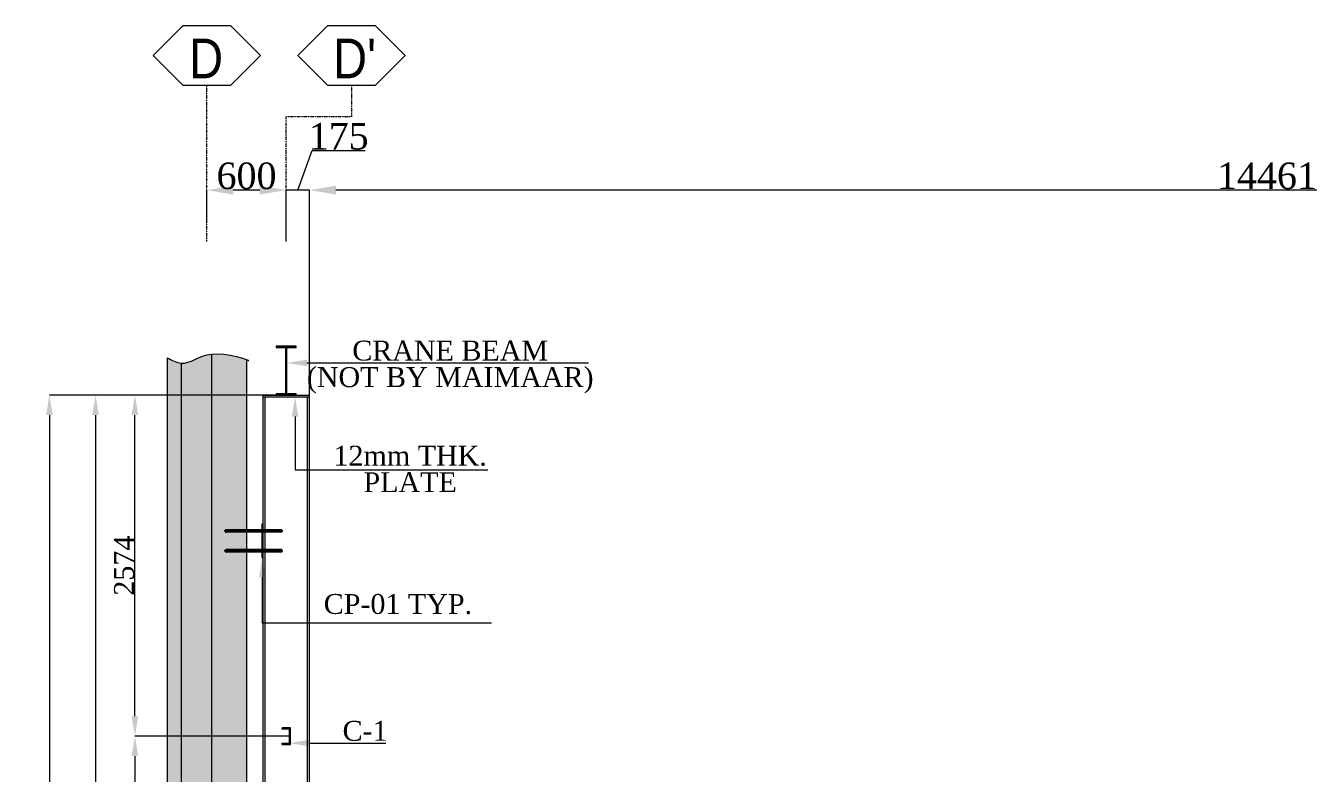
# Model space of a CAD drawing. Header units: millimetres. Extents: x 0 to 13151789, y -1482478 to 0.
# Drawn here: x 12772472 to 12782151, y -1420942 to -1415291 of the extents above; entities that cross this region are included whole.
import ezdxf
from ezdxf.entities.mleader import LeaderData, LeaderLine
from ezdxf.math import Vec2, Vec3

# ---------------------------------------------------------------- set-up
doc = ezdxf.new("R2010")
doc.units = ezdxf.units.MM
doc.header["$LTSCALE"] = 0.4
doc.header["$MEASUREMENT"] = 0
doc.header["$PDMODE"] = 66
doc.linetypes.add('CENTER', pattern=[2, 1.25, -0.25, 0.25, -0.25])
doc.linetypes.add('XKITLINE03', pattern=[6, 3, -1, 1, -1])
doc.layers.get('0').update_dxf_attribs({"lineweight": 0})
doc.layers.get('Defpoints').update_dxf_attribs({"lineweight": 0})
for name, color, linetype, lineweight in [('2', 3, 'Continuous', 0), ('COLUM HATCH', 7, 'Continuous', 0), ('Grid', 202, 'CENTER', 0), ('HATCH', 8, 'Continuous', 0), ('Layer 1', 7, 'Continuous', 0), ('MISCEL', 7, 'Continuous', 0), ('Other object type', 1, 'Continuous', 0), ('Outer Line', 1, 'Continuous', 0)]:
    doc.layers.add(name, color=color, linetype=linetype, lineweight=lineweight)
doc.styles.add('ARIAL_', font='arial.ttf')
doc.styles.add('style2', font='ARIALN.TTF')
doc.styles.add('TNROMAN', font='times.ttf')
doc.dimstyles.new('shahid', dxfattribs={"dimtxt": 37.0005, "dimasz": 20, "dimexe": 8, "dimexo": 10, "dimgap": 5, "dimtad": 3, "dimdec": 0, "dimrnd": 1, "dimzin": 0, "dimdsep": 46, "dimtxsty": 'style2', "dimcen": 0.09, "dimclrt": 1, "dimadec": 0, "dimazin": 0, "dimtfac": 1, "dimtdec": 0, "dimtix": 1, "dimtmove": 1, "dimatfit": 3, "dimfxl": 1, "dimtolj": 1, "dimtzin": 0, "dimlwd": 5, "dimlwe": 5, "dimarcsym": 0})

# ---------------------------------------------------------------- blocks, each defined once
blk = doc.blocks.new('*D290')
at = {"layer": 'Defpoints', "color": 0, "lineweight": 0, "transparency": 16777216}
for p in [(12774340.2, -1418079.8), (12772652.2, -1426079.8), (12774340.2, -1426079.8)]:
    blk.add_point(p, dxfattribs=at)
at = {"layer": 'Layer 1', "color": 8, "lineweight": 5, "transparency": 16777216}
for p, q in [((12774340.2, -1418079.8), (12772652.2, -1418079.8)), ((12772652.2, -1418229.8), (12772652.2, -1425929.8)), ((12774340.2, -1426079.8), (12772652.2, -1426079.8))]:
    blk.add_line(p, q, dxfattribs=at)
at = {"layer": 'Layer 1', "color": 8, "lineweight": 0, "transparency": 16777216}
for points in [[(12772627.2, -1418229.8), (12772677.2, -1418229.8), (12772652.2, -1418079.8)], [(12772627.2, -1425929.8), (12772677.2, -1425929.8), (12772652.2, -1426079.8)]]:
    blk.add_solid(points, dxfattribs=at)
at = {"layer": 'Layer 1', "color": 2, "lineweight": 0, "transparency": 16777216, "insert": (12772570.9, -1422079.8), "char_height": 150, "attachment_point": 5, "rotation": 90, "style": 'TNROMAN'}
blk.add_mtext('\\A1;8000', dxfattribs=at)
blk = doc.blocks.new('*D295')
at = {"layer": 'Defpoints', "color": 0, "lineweight": 0, "transparency": 16777216}
for p in [(12774265.2, -1418079.8), (12773000.7, -1425909.8), (12774265.2, -1425909.8)]:
    blk.add_point(p, dxfattribs=at)
at = {"layer": 'Layer 1', "color": 8, "lineweight": 5, "transparency": 16777216}
for p, q in [((12774265.2, -1418079.8), (12773000.7, -1418079.8)), ((12773000.7, -1418229.8), (12773000.7, -1425759.8)), ((12774265.2, -1425909.8), (12773000.7, -1425909.8))]:
    blk.add_line(p, q, dxfattribs=at)
at = {"layer": 'Layer 1', "color": 8, "lineweight": 0, "transparency": 16777216}
for points in [[(12772975.7, -1418229.8), (12773025.7, -1418229.8), (12773000.7, -1418079.8)], [(12772975.7, -1425759.8), (12773025.7, -1425759.8), (12773000.7, -1425909.8)]]:
    blk.add_solid(points, dxfattribs=at)
at = {"layer": 'Layer 1', "color": 2, "lineweight": 0, "transparency": 16777216, "insert": (12772919.2, -1421994.8), "char_height": 150, "attachment_point": 5, "rotation": 90, "style": 'TNROMAN'}
blk.add_mtext('\\A1;7830', dxfattribs=at)
blk = doc.blocks.new('*D291')
at = {"layer": 'Defpoints', "color": 0, "lineweight": 0, "transparency": 16777216}
for p in [(12774615.2, -1416532.2), (12774615.2, -1416585.5), (12789076.3, -1416919.4)]:
    blk.add_point(p, dxfattribs=at)
at = {"layer": 'Layer 1', "color": 8, "lineweight": 5, "transparency": 16777216}
for p, q in [((12774615.2, -1416585.5), (12774615.2, -1416532.2)), ((12788876.3, -1416532.2), (12774815.2, -1416532.2)), ((12789076.3, -1416919.4), (12789076.3, -1416532.2))]:
    blk.add_line(p, q, dxfattribs=at)
at = {"layer": 'Layer 1', "color": 8, "lineweight": 0, "transparency": 16777216}
for points in [[(12774815.2, -1416498.9), (12774815.2, -1416565.5), (12774615.2, -1416532.2)], [(12788876.3, -1416498.9), (12788876.3, -1416565.5), (12789076.3, -1416532.2)]]:
    blk.add_solid(points, dxfattribs=at)
at = {"layer": 'Layer 1', "color": 2, "lineweight": 0, "transparency": 16777216, "insert": (12781845.8, -1416425.5), "char_height": 200, "attachment_point": 5, "style": 'TNROMAN'}
blk.add_mtext('\\A1;14461', dxfattribs=at)
blk = doc.blocks.new('*D297')
at = {"layer": 'Defpoints', "color": 0, "lineweight": 0, "transparency": 16777216}
for p in [(12773840.2, -1416532.2), (12774440.7, -1416585.5), (12773840.2, -1416757.3)]:
    blk.add_point(p, dxfattribs=at)
at = {"layer": 'Layer 1', "color": 8, "lineweight": 5, "transparency": 16777216}
for p, q in [((12773840.2, -1416757.3), (12773840.2, -1416532.2)), ((12774240.7, -1416532.2), (12774040.2, -1416532.2)), ((12774440.7, -1416585.5), (12774440.7, -1416532.2))]:
    blk.add_line(p, q, dxfattribs=at)
at = {"layer": 'Layer 1', "color": 8, "lineweight": 0, "transparency": 16777216}
for points in [[(12774040.2, -1416498.9), (12774040.2, -1416565.5), (12773840.2, -1416532.2)], [(12774240.7, -1416498.9), (12774240.7, -1416565.5), (12774440.7, -1416532.2)]]:
    blk.add_solid(points, dxfattribs=at)
at = {"layer": 'Layer 1', "color": 2, "lineweight": 0, "transparency": 16777216, "insert": (12774140.5, -1416425.5), "char_height": 200, "attachment_point": 5, "style": 'TNROMAN'}
blk.add_mtext('\\A1;600', dxfattribs=at)
blk = doc.blocks.new('*D298')
at = {"layer": 'Defpoints', "color": 0, "lineweight": 0, "transparency": 16777216}
for p in [(12774440.2, -1416532.2), (12774440.2, -1416919.4), (12774615.2, -1418091.8)]:
    blk.add_point(p, dxfattribs=at)
at = {"layer": 'Layer 1', "color": 8, "lineweight": 5, "transparency": 16777216}
for p, q in [((12774527.7, -1416532.2), (12774636.6, -1416234.3)), ((12774636.6, -1416234.3), (12775035.5, -1416234.3)), ((12774440.2, -1416919.4), (12774440.2, -1416532.2)), ((12774615.2, -1416532.2), (12774440.2, -1416532.2)), ((12774615.2, -1416532.2), (12774440.2, -1416532.2)), ((12774615.2, -1418091.8), (12774615.2, -1416532.2))]:
    blk.add_line(p, q, dxfattribs=at)
at = {"layer": 'Layer 1', "color": 2, "lineweight": 0, "transparency": 16777216, "insert": (12774836.1, -1416127.2), "char_height": 200, "attachment_point": 5, "style": 'TNROMAN'}
blk.add_mtext('\\A1;175', dxfattribs=at)
blk = doc.blocks.new('*D299')
at = {"layer": 'Defpoints', "color": 0, "lineweight": 0, "transparency": 16777216}
for p in [(12773297.6, -1418079.8), (12774464.7, -1418079.8), (12774464.7, -1420653.8)]:
    blk.add_point(p, dxfattribs=at)
at = {"layer": 'Layer 1', "color": 8, "lineweight": 5, "transparency": 16777216}
for p, q in [((12774464.7, -1418079.8), (12773297.6, -1418079.8)), ((12773297.6, -1420503.8), (12773297.6, -1418229.8)), ((12774464.7, -1420653.8), (12773297.6, -1420653.8))]:
    blk.add_line(p, q, dxfattribs=at)
at = {"layer": 'Layer 1', "color": 8, "lineweight": 0, "transparency": 16777216}
for points in [[(12773272.6, -1418229.8), (12773322.6, -1418229.8), (12773297.6, -1418079.8)], [(12773272.6, -1420503.8), (12773322.6, -1420503.8), (12773297.6, -1420653.8)]]:
    blk.add_solid(points, dxfattribs=at)
at = {"layer": 'Layer 1', "color": 2, "lineweight": 0, "transparency": 16777216, "insert": (12773216.1, -1419366.8), "char_height": 150, "attachment_point": 5, "rotation": 90, "style": 'TNROMAN'}
blk.add_mtext('\\A1;2574', dxfattribs=at)
blk = doc.blocks.new('*D300')
at = {"layer": 'Defpoints', "color": 0, "lineweight": 0, "transparency": 16777216}
for p in [(12774464.7, -1420653.8), (12773297.6, -1426079.8), (12773496.2, -1426079.8)]:
    blk.add_point(p, dxfattribs=at)
at = {"layer": 'Layer 1', "color": 8, "lineweight": 5, "transparency": 16777216}
for p, q in [((12774464.7, -1420653.8), (12773297.6, -1420653.8)), ((12773297.6, -1420803.8), (12773297.6, -1425929.8)), ((12773496.2, -1426079.8), (12773297.6, -1426079.8))]:
    blk.add_line(p, q, dxfattribs=at)
at = {"layer": 'Layer 1', "color": 8, "lineweight": 0, "transparency": 16777216}
for points in [[(12773272.6, -1420803.8), (12773322.6, -1420803.8), (12773297.6, -1420653.8)], [(12773272.6, -1425929.8), (12773322.6, -1425929.8), (12773297.6, -1426079.8)]]:
    blk.add_solid(points, dxfattribs=at)
at = {"layer": 'Layer 1', "color": 2, "lineweight": 0, "transparency": 16777216, "insert": (12773216.3, -1423366.8), "char_height": 150, "attachment_point": 5, "rotation": 90, "style": 'TNROMAN'}
blk.add_mtext('\\A1;5426', dxfattribs=at)

msp = doc.modelspace()

# ---------------------------------------------------------------- hatches: boundary and pattern name
at = {"layer": 'COLUM HATCH', "lineweight": 0}
h = msp.add_hatch(dxfattribs=at)
h.set_pattern_fill('AR-B816C', color=251, scale=12.5)
h.set_pattern_definition([(0, (5158747.62, -1995925.84), (100, 100), [195.3125, -4.6875]), (0, (5158647.62, -1995921.15), (100, 100), [195.3125, -4.6875]), (90, (5158747.62, -1995925.84), (-100, 100), [-104.6875, 95.3125]), (90, (5158742.93, -1995925.84), (-100, 100), [-104.6875, 95.3125])])
edge = h.paths.add_edge_path()
edge.add_line((12773646.2, -1426079.8), (12773875.2, -1426079.8))
edge.add_line((12773875.2, -1426079.8), (12773875.2, -1417769.8))
edge.add_spline(control_points=[(12773875.2, -1417769.8), (12773777.5, -1417781.7), (12773717.1, -1417844.9), (12773646.2, -1417838.2)], knot_values=[113.753398, 113.753398, 113.753398, 113.753398, 352.738976, 352.738976, 352.738976, 352.738976], degree=3, periodic=0)
edge.add_line((12773646.2, -1417838.2), (12773646.2, -1426079.8))
at = {"layer": 'HATCH', "lineweight": 0}
h = msp.add_hatch(dxfattribs=at)
h.set_pattern_fill('AR-CONC', color=251, scale=22)
h.set_pattern_definition([(50, (5158747.62, -1995925.84), (157.7972402, -13.8054697), [16.5, -181.5]), (355, (5158747.62, -1995925.84), (-30.5252934, 165.4822694), [13.2, -145.2]), (100.4514445, (5158760.77, -1995926.99), (127.2719463, 151.676798), [14.0228422, -154.2512646]), (46.1842, (5158747.62, -1995881.84), (234.7930927, -36.414242), [24.75, -272.25]), (96.6356355, (5158767.19, -1995884.88), (205.625628, 214.306092), [21.034275, -231.377027]), (351.184164, (5158747.62, -1995881.84), (205.625628, 214.306092), [19.8, -217.8]), (21, (5158769.62, -1995892.84), (131.3195515, -88.576156), [16.5, -181.5]), (326, (5158769.62, -1995892.84), (53.529373, 159.53301), [13.2, -145.2]), (71.4514447, (5158780.56, -1995900.22), (184.848923, 70.9568536), [14.0228418, -154.2512646]), (37.5, (5158747.62, -1995925.84), (2.67516817, 73.23664784), [0, -143.44, 0, -147.4, 0, -145.75]), (7.5, (5158747.62, -1995925.84), (57.8752982, 86.7705766), [0, -84.04, 0, -140.14, 0, -55.55]), (327.5, (5158698.56, -1995925.84), (117.44093596, -4.9620718), [0, -55, 0, -171.6, 0, -227.7]), (317.5, (5158676.56, -1995925.84), (128.3009573, 22.0230961), [0, -71.5, 0, -113.96, 0, -161.7])])
edge = h.paths.add_edge_path()
edge.add_spline(control_points=[(12774158.3, -1417818.7), (12774148.8, -1417811.4), (12774050.4, -1417777.8), (12773954.8, -1417769.5)], knot_values=[413.486277, 413.486277, 413.486277, 413.486277, 624.848187, 624.848187, 624.848187, 624.848187], degree=3, periodic=0)
edge.add_spline(control_points=[(12773954.8, -1417769.5), (12773945.4, -1417768.7), (12773936, -1417768.1), (12773926.7, -1417767.8)], knot_values=[392.638294, 392.638294, 392.638294, 392.638294, 413.486277, 413.486277, 413.486277, 413.486277], degree=3, periodic=0)
edge.add_spline(control_points=[(12773926.7, -1417767.8), (12773925.1, -1417767.8), (12773923.5, -1417767.7), (12773922, -1417767.7)], knot_values=[389.096866, 389.096866, 389.096866, 389.096866, 392.638294, 392.638294, 392.638294, 392.638294], degree=3, periodic=0)
edge.add_spline(control_points=[(12773922, -1417767.7), (12773905.8, -1417767.4), (12773890.1, -1417768), (12773875.2, -1417769.8), (12773875.2, -1417769.8)], knot_values=[352.738976, 352.738976, 352.738976, 352.738976, 389.096866, 389.096866, 389.096866, 389.096866, 389.096866], degree=3, periodic=0)
edge.add_line((12773875.2, -1417769.8), (12773875.2, -1426079.8))
edge.add_line((12773875.2, -1426079.8), (12774140.2, -1426079.8))
edge.add_line((12774140.2, -1426079.8), (12774140.2, -1417810.7))
edge = h.paths.add_edge_path()
edge.add_spline(control_points=[(12773875.2, -1417769.8), (12773875.2, -1417769.8), (12773875.2, -1417769.8), (12773875.2, -1417769.8)], knot_values=[352.737657, 352.737657, 352.737657, 352.737657, 352.738976, 352.738976, 352.738976, 352.738976], degree=3, periodic=0)
edge.add_spline(control_points=[(12773875.2, -1417769.8), (12773875.2, -1417769.8), (12773875.2, -1417769.8), (12773875.2, -1417769.8)], knot_values=[352.735807, 352.735807, 352.735807, 352.735807, 352.737657, 352.737657, 352.737657, 352.737657], degree=3, periodic=0)
edge.add_spline(control_points=[(12773875.2, -1417769.8), (12773870.4, -1417770.4), (12773865.6, -1417771.1), (12773860.9, -1417771.9)], knot_values=[340.792994, 340.792994, 340.792994, 340.792994, 352.735807, 352.735807, 352.735807, 352.735807], degree=3, periodic=0)
edge.add_spline(control_points=[(12773860.9, -1417771.9), (12773857.1, -1417772.6), (12773853.4, -1417773.4), (12773849.7, -1417774.2)], knot_values=[331.202365, 331.202365, 331.202365, 331.202365, 340.792994, 340.792994, 340.792994, 340.792994], degree=3, periodic=0)
edge.add_spline(control_points=[(12773849.7, -1417774.2), (12773847, -1417774.8), (12773844.3, -1417775.4), (12773841.7, -1417776.1)], knot_values=[324.14125, 324.14125, 324.14125, 324.14125, 331.202365, 331.202365, 331.202365, 331.202365], degree=3, periodic=0)
edge.add_spline(control_points=[(12773841.7, -1417776.1), (12773838.8, -1417776.8), (12773835.9, -1417777.5), (12773833.1, -1417778.3)], knot_values=[316.392028, 316.392028, 316.392028, 316.392028, 324.14125, 324.14125, 324.14125, 324.14125], degree=3, periodic=0)
edge.add_spline(control_points=[(12773833.1, -1417778.3), (12773817.2, -1417782.8), (12773802.2, -1417788.4), (12773788, -1417794.4)], knot_values=[272.886474, 272.886474, 272.886474, 272.886474, 316.392028, 316.392028, 316.392028, 316.392028], degree=3, periodic=0)
edge.add_spline(control_points=[(12773788, -1417794.4), (12773755.5, -1417807.9), (12773726.7, -1417823.4), (12773698.2, -1417832)], knot_values=[173.500168, 173.500168, 173.500168, 173.500168, 272.886474, 272.886474, 272.886474, 272.886474], degree=3, periodic=0)
edge.add_spline(control_points=[(12773698.2, -1417832), (12773695.6, -1417832.8), (12773693, -1417833.5), (12773690.4, -1417834.1)], knot_values=[164.495256, 164.495256, 164.495256, 164.495256, 173.49922, 173.49922, 173.49922, 173.49922], degree=3, periodic=0)
edge.add_spline(control_points=[(12773686.9, -1417835), (12773683.7, -1417835.8), (12773680.5, -1417836.4), (12773677.3, -1417836.9)], knot_values=[149.254601, 149.254601, 149.254601, 149.254601, 160.330745, 160.330745, 160.330745, 160.330745], degree=3, periodic=0)
edge.add_spline(control_points=[(12773667.8, -1417838.1), (12773665, -1417838.4), (12773662.2, -1417838.6), (12773659.4, -1417838.6)], knot_values=[128.690006, 128.690006, 128.690006, 128.690006, 138.318419, 138.318419, 138.318419, 138.318419], degree=3, periodic=0)
edge.add_spline(control_points=[(12773659.4, -1417838.6), (12773657.4, -1417838.7), (12773655.3, -1417838.7), (12773653.2, -1417838.6)], knot_values=[121.612033, 121.612033, 121.612033, 121.612033, 128.690006, 128.690006, 128.690006, 128.690006], degree=3, periodic=0)
edge.add_line((12773646.2, -1417838.5), (12773646.2, -1426079.8))
edge.add_line((12773646.2, -1426079.8), (12773875.2, -1426079.8))
edge.add_line((12773875.2, -1426079.8), (12773875.2, -1417769.8))
edge = h.paths.add_edge_path()
edge.add_spline(control_points=[(12773641.2, -1417837.6), (12773638.3, -1417837.2), (12773635.4, -1417836.6), (12773632.5, -1417836)], knot_values=[98.408551, 98.408551, 98.408551, 98.408551, 108.082426, 108.082426, 108.082426, 108.082426], degree=3, periodic=0)
edge.add_spline(control_points=[(12773632.5, -1417836), (12773626.8, -1417834.9), (12773621.1, -1417833.3), (12773615.3, -1417831.4)], knot_values=[79.644726, 79.644726, 79.644726, 79.644726, 98.408551, 98.408551, 98.408551, 98.408551], degree=3, periodic=0)
edge.add_spline(control_points=[(12773615.3, -1417831.4), (12773611.7, -1417830.3), (12773608.2, -1417829), (12773604.5, -1417827.6)], knot_values=[68.020514, 68.020514, 68.020514, 68.020514, 79.644726, 79.644726, 79.644726, 79.644726], degree=3, periodic=0)
edge.add_spline(control_points=[(12773604.5, -1417827.6), (12773598.7, -1417825.4), (12773592.7, -1417822.9), (12773586.8, -1417820.2)], knot_values=[49.01252, 49.01252, 49.01252, 49.01252, 68.020514, 68.020514, 68.020514, 68.020514], degree=3, periodic=0)
edge.add_spline(control_points=[(12773586.8, -1417820.2), (12773579.3, -1417816.8), (12773571.8, -1417813.2), (12773564.2, -1417809.4)], knot_values=[25.182378, 25.182378, 25.182378, 25.182378, 49.01252, 49.01252, 49.01252, 49.01252], degree=3, periodic=0)
edge.add_spline(control_points=[(12773564.2, -1417809.4), (12773556.5, -1417805.4), (12773548.7, -1417801.4), (12773541, -1417797.3)], knot_values=[0.776139, 0.776139, 0.776139, 0.776139, 25.182378, 25.182378, 25.182378, 25.182378], degree=3, periodic=0)
edge.add_line((12773540.2, -1417796.9), (12773540.2, -1426079.8))
edge.add_line((12773540.2, -1426079.8), (12773646.2, -1426079.8))
edge.add_line((12773646.2, -1426079.8), (12773646.2, -1417838.4))
at = {"layer": 'Other object type', "lineweight": 0}
h = msp.add_hatch(dxfattribs=at)
h.set_pattern_fill('ANSI31', color=4)
h.set_pattern_definition([(45, (5159831.27947, -1991878.99141), (-0.0883883476483, 0.0883883476483), [])])
h.paths.add_polyline_path([(12774365.2, -1418079.8), (12774365.2, -1418069.8), (12774436.2, -1418069.8), (12774436.2, -1417719.8), (12774365.2, -1417719.8), (12774365.2, -1417709.8), (12774515.2, -1417709.8), (12774515.2, -1417719.8), (12774444.2, -1417719.8), (12774444.2, -1418069.8), (12774515.2, -1418069.8), (12774515.2, -1418079.8)])
h = msp.add_hatch(dxfattribs=at)
h.set_pattern_fill('ANSI31', color=241, angle=180)
h.set_pattern_definition([(225, (20390570.46214, -863729.31732), (0.0883883476483, -0.0883883476483), [])])
h.paths.add_polyline_path([(12774471.7, -1420591.3), (12774408.7, -1420591.3), (12774408.7, -1420600.3), (12774464.7, -1420600.3), (12774464.7, -1420707.3), (12774408.7, -1420707.3), (12774408.7, -1420716.3), (12774471.7, -1420716.3)])

# ---------------------------------------------------------------- linework, layer by layer
at = {"lineweight": 0, "ltscale": 0.0025}
for points in [[(12774596.2, -1417811.7), (12774446.2, -1417836.7), (12774596.2, -1417861.7)], [(12774532.1, -1418241.8), (12774507.1, -1418091.8), (12774482.1, -1418241.8)], [(12774284.6, -1419454.8), (12774259.6, -1419304.8), (12774234.6, -1419454.8)], [(12774614.7, -1420681.2), (12774464.7, -1420706.2), (12774614.7, -1420731.2)]]:
    msp.add_solid(points, dxfattribs=at)
at = {"layer": '2', "lineweight": 0}
for p, q in [((12774265.2, -1423269), (12774265.2, -1418079.8)), ((12774615.2, -1423909.8), (12774615.2, -1418079.8)), ((12774280.2, -1423269), (12774280.2, -1418091.8)), ((12774600.2, -1423909.8), (12774600.2, -1418091.8))]:
    msp.add_line(p, q, dxfattribs=at)
at = {"layer": 'Grid', "linetype": 'XKITLINE03', "lineweight": 0}
for p, q in [((12773840.2, -1416919.4), (12773840.2, -1415741.9)), ((12774933.1, -1415741.9), (12774933.1, -1415980.2)), ((12774440.2, -1416919.4), (12774440.2, -1415980.2)), ((12774933.1, -1415980.2), (12774440.2, -1415980.2))]:
    msp.add_line(p, q, dxfattribs=at)
at = {"layer": 'Grid', "linetype": 'XKITLINE03', "lineweight": 0, "ltscale": 350}
for points in [[(12774019.3, -1415741.9), (12773661.2, -1415741.9), (12773435.6, -1415516.3), (12773661.2, -1415290.6), (12774019.3, -1415290.6), (12774244.9, -1415516.3)], [(12775112.1, -1415741.9), (12774754.1, -1415741.9), (12774528.5, -1415516.3), (12774754.1, -1415290.6), (12775112.1, -1415290.6), (12775337.8, -1415516.3)]]:
    msp.add_lwpolyline(points, close=True, dxfattribs=at)
at = {"layer": 'MISCEL', "color": 1, "lineweight": 0}
for p, q in [((12774415.7, -1419104.8), (12773970.4, -1419104.8)), ((12774406.2, -1419095.7), (12773985.5, -1419095.7)), ((12773986, -1419114), (12773985.6, -1419114)), ((12774037.9, -1419095.7), (12773986, -1419095.7)), ((12774037.9, -1419114), (12773986.1, -1419114)), ((12774405.9, -1419114), (12773990.5, -1419114)), ((12774019.3, -1419114), (12774019.3, -1419095.7)), ((12774280.1, -1419096.2), (12774280.4, -1419114)), ((12774282.1, -1419100.3), (12774282.3, -1419111)), ((12774284.1, -1419096.2), (12774284.2, -1419104.8)), ((12774285.8, -1419100.3), (12774286, -1419111)), ((12774287.5, -1419096.2), (12774287.8, -1419114)), ((12774289.2, -1419100.3), (12774289.4, -1419111)), ((12774292.6, -1419100.3), (12774292.8, -1419111)), ((12774294.3, -1419095.7), (12774294.6, -1419114)), ((12774296.3, -1419099.8), (12774296.5, -1419110.5)), ((12774298.2, -1419095.7), (12774298.6, -1419114)), ((12774299.6, -1419104.8), (12774407.6, -1419104.8)), ((12774300, -1419099.8), (12774300.2, -1419110.5)), ((12774301.6, -1419095.7), (12774302, -1419114)), ((12774303.4, -1419099.8), (12774303.6, -1419110.5)), ((12774305, -1419095.7), (12774305.4, -1419114)), ((12774306.8, -1419099.8), (12774307, -1419110.5)), ((12774308.4, -1419095.7), (12774308.8, -1419114)), ((12774308.4, -1419095.7), (12774308.8, -1419114)), ((12774310.5, -1419099.8), (12774310.7, -1419110.5)), ((12774312.4, -1419095.7), (12774312.7, -1419114)), ((12774314.2, -1419099.8), (12774314.4, -1419110.5)), ((12774315.8, -1419095.7), (12774316.2, -1419114)), ((12774317.6, -1419099.8), (12774317.8, -1419110.5)), ((12774319.2, -1419095.7), (12774319.6, -1419114)), ((12774321, -1419099.8), (12774321.2, -1419110.5)), ((12774322.6, -1419095.7), (12774323, -1419114)), ((12774324.4, -1419099.8), (12774324.6, -1419110.5)), ((12774326, -1419095.7), (12774326.4, -1419114)), ((12774327.8, -1419099.8), (12774328, -1419110.5)), ((12774329.4, -1419095.7), (12774329.8, -1419114)), ((12774330.4, -1419099.8), (12774330.6, -1419110.5)), ((12774332, -1419095.7), (12774332.3, -1419114)), ((12774334.1, -1419099.8), (12774334.2, -1419110.5)), ((12774336, -1419095.7), (12774336.3, -1419114)), ((12774337.8, -1419099.8), (12774338, -1419110.5)), ((12774339.4, -1419095.7), (12774339.7, -1419114)), ((12774341.2, -1419099.8), (12774341.4, -1419110.5)), ((12774342.8, -1419095.7), (12774343.1, -1419114)), ((12774344.6, -1419099.8), (12774344.8, -1419110.5)), ((12774346.2, -1419095.7), (12774346.5, -1419114)), ((12774348, -1419099.8), (12774348.2, -1419110.5)), ((12774349.6, -1419095.7), (12774349.9, -1419114)), ((12774351.4, -1419099.8), (12774351.6, -1419110.5)), ((12774353, -1419095.7), (12774353.3, -1419114)), ((12774353.9, -1419099.8), (12774354.1, -1419110.5)), ((12774355.6, -1419095.7), (12774355.9, -1419114)), ((12774357.6, -1419099.8), (12774357.8, -1419110.5)), ((12774359.6, -1419095.7), (12774359.9, -1419114)), ((12774361.3, -1419099.8), (12774361.5, -1419110.5)), ((12774363, -1419095.7), (12774363.3, -1419114)), ((12774364.7, -1419099.8), (12774364.9, -1419110.5)), ((12774366.4, -1419095.7), (12774366.7, -1419114)), ((12774368.1, -1419099.8), (12774368.3, -1419110.5)), ((12774369.8, -1419095.7), (12774370.1, -1419114)), ((12774371.5, -1419099.8), (12774371.7, -1419110.5)), ((12774373.2, -1419095.3), (12774373.5, -1419113.7)), ((12774373.2, -1419095.7), (12774373.5, -1419114)), ((12774374.1, -1419099.8), (12774374.3, -1419110.5)), ((12774375.7, -1419095.7), (12774376, -1419114)), ((12774377.8, -1419099.8), (12774378, -1419110.5)), ((12774379.7, -1419095.7), (12774380, -1419114)), ((12774381.5, -1419099.8), (12774381.7, -1419110.5)), ((12774383.1, -1419095.7), (12774383.4, -1419114)), ((12774384.9, -1419099.8), (12774385.1, -1419110.5)), ((12774386.5, -1419095.7), (12774386.8, -1419114)), ((12774388.3, -1419099.8), (12774388.5, -1419110.5)), ((12774389.9, -1419095.7), (12774390.2, -1419114)), ((12774390, -1419095.7), (12774390.3, -1419114)), ((12774391.7, -1419099.8), (12774391.9, -1419110.5)), ((12774391.8, -1419099.8), (12774392, -1419110.5)), ((12774393.3, -1419095.7), (12774393.6, -1419114)), ((12774393.4, -1419095.7), (12774393.7, -1419114)), ((12774395.2, -1419099.8), (12774395.4, -1419110.5)), ((12774396.8, -1419095.7), (12774397.1, -1419114)), ((12774398.6, -1419099.8), (12774398.8, -1419110.5)), ((12774400.2, -1419095.7), (12774400.5, -1419114)), ((12774402, -1419099.8), (12774402.2, -1419110.5)), ((12774403.6, -1419095.7), (12774403.9, -1419114)), ((12774404.9, -1419099.8), (12774405.1, -1419110.5)), ((12774406.6, -1419112.9), (12774405.9, -1419114)), ((12774406.6, -1419096.7), (12774406.2, -1419095.7)), ((12774406.6, -1419104.8), (12774406.6, -1419096.7)), ((12774406.6, -1419104.8), (12774406.6, -1419112.9)), ((12774406.2, -1419245.7), (12773985.5, -1419245.7)), ((12774037.9, -1419245.7), (12773986, -1419245.7)), ((12774019.3, -1419264), (12774019.3, -1419245.7)), ((12774280.1, -1419246.2), (12774280.4, -1419264)), ((12774284.1, -1419246.2), (12774284.2, -1419254.8)), ((12774287.5, -1419246.2), (12774287.8, -1419264)), ((12774294.3, -1419245.7), (12774294.6, -1419264)), ((12774298.2, -1419245.7), (12774298.6, -1419264)), ((12774301.6, -1419245.7), (12774302, -1419264)), ((12774305, -1419245.7), (12774305.4, -1419264)), ((12774308.4, -1419245.7), (12774308.8, -1419264)), ((12774308.4, -1419245.7), (12774308.8, -1419264)), ((12774312.4, -1419245.7), (12774312.7, -1419264)), ((12774315.8, -1419245.7), (12774316.2, -1419264)), ((12774319.2, -1419245.7), (12774319.6, -1419264)), ((12774322.6, -1419245.7), (12774323, -1419264)), ((12774326, -1419245.7), (12774326.4, -1419264)), ((12774329.4, -1419245.7), (12774329.8, -1419264)), ((12774332, -1419245.7), (12774332.3, -1419264)), ((12774336, -1419245.7), (12774336.3, -1419264)), ((12774339.4, -1419245.7), (12774339.7, -1419264)), ((12774342.8, -1419245.7), (12774343.1, -1419264)), ((12774346.2, -1419245.7), (12774346.5, -1419264)), ((12774349.6, -1419245.7), (12774349.9, -1419264)), ((12774353, -1419245.7), (12774353.3, -1419264)), ((12774355.6, -1419245.7), (12774355.9, -1419264)), ((12774359.6, -1419245.7), (12774359.9, -1419264)), ((12774363, -1419245.7), (12774363.3, -1419264)), ((12774366.4, -1419245.7), (12774366.7, -1419264)), ((12774369.8, -1419245.7), (12774370.1, -1419264)), ((12774373.2, -1419245.3), (12774373.5, -1419263.7)), ((12774373.2, -1419245.7), (12774373.5, -1419264)), ((12774375.7, -1419245.7), (12774376, -1419264)), ((12774379.7, -1419245.7), (12774380, -1419264)), ((12774383.1, -1419245.7), (12774383.4, -1419264)), ((12774386.5, -1419245.7), (12774386.8, -1419264)), ((12774389.9, -1419245.7), (12774390.2, -1419264)), ((12774390, -1419245.7), (12774390.3, -1419264)), ((12774393.3, -1419245.7), (12774393.6, -1419264)), ((12774393.4, -1419245.7), (12774393.7, -1419264)), ((12774396.8, -1419245.7), (12774397.1, -1419264)), ((12774400.2, -1419245.7), (12774400.5, -1419264)), ((12774403.6, -1419245.7), (12774403.9, -1419264)), ((12774406.6, -1419246.7), (12774406.2, -1419245.7)), ((12774406.6, -1419254.8), (12774406.6, -1419246.7)), ((12774415.7, -1419254.8), (12773970.4, -1419254.8)), ((12773986, -1419264), (12773985.6, -1419264)), ((12774037.9, -1419264), (12773986.1, -1419264)), ((12774405.9, -1419264), (12773990.5, -1419264)), ((12774282.1, -1419250.3), (12774282.3, -1419261)), ((12774285.8, -1419250.3), (12774286, -1419261)), ((12774289.2, -1419250.3), (12774289.4, -1419261)), ((12774292.6, -1419250.3), (12774292.8, -1419261)), ((12774296.3, -1419249.8), (12774296.5, -1419260.5)), ((12774299.6, -1419254.8), (12774407.6, -1419254.8)), ((12774300, -1419249.8), (12774300.2, -1419260.5)), ((12774303.4, -1419249.8), (12774303.6, -1419260.5)), ((12774306.8, -1419249.8), (12774307, -1419260.5)), ((12774310.5, -1419249.8), (12774310.7, -1419260.5)), ((12774314.2, -1419249.8), (12774314.4, -1419260.5)), ((12774317.6, -1419249.8), (12774317.8, -1419260.5)), ((12774321, -1419249.8), (12774321.2, -1419260.5)), ((12774324.4, -1419249.8), (12774324.6, -1419260.5)), ((12774327.8, -1419249.8), (12774328, -1419260.5)), ((12774330.4, -1419249.8), (12774330.6, -1419260.5)), ((12774334.1, -1419249.8), (12774334.2, -1419260.5)), ((12774337.8, -1419249.8), (12774338, -1419260.5)), ((12774341.2, -1419249.8), (12774341.4, -1419260.5)), ((12774344.6, -1419249.8), (12774344.8, -1419260.5)), ((12774348, -1419249.8), (12774348.2, -1419260.5)), ((12774351.4, -1419249.8), (12774351.6, -1419260.5)), ((12774353.9, -1419249.8), (12774354.1, -1419260.5)), ((12774357.6, -1419249.8), (12774357.8, -1419260.5)), ((12774361.3, -1419249.8), (12774361.5, -1419260.5)), ((12774364.7, -1419249.8), (12774364.9, -1419260.5)), ((12774368.1, -1419249.8), (12774368.3, -1419260.5)), ((12774371.5, -1419249.8), (12774371.7, -1419260.5)), ((12774374.1, -1419249.8), (12774374.3, -1419260.5)), ((12774377.8, -1419249.8), (12774378, -1419260.5)), ((12774381.5, -1419249.8), (12774381.7, -1419260.5)), ((12774384.9, -1419249.8), (12774385.1, -1419260.5)), ((12774388.3, -1419249.8), (12774388.5, -1419260.5)), ((12774391.7, -1419249.8), (12774391.9, -1419260.5)), ((12774391.8, -1419249.8), (12774392, -1419260.5)), ((12774395.2, -1419249.8), (12774395.4, -1419260.5)), ((12774398.6, -1419249.8), (12774398.8, -1419260.5)), ((12774402, -1419249.8), (12774402.2, -1419260.5)), ((12774404.9, -1419249.8), (12774405.1, -1419260.5)), ((12774406.6, -1419262.9), (12774405.9, -1419264)), ((12774406.6, -1419254.8), (12774406.6, -1419262.9))]:
    msp.add_line(p, q, dxfattribs=at)
for centre in [(12773986, -1419104.8), (12773986, -1419254.8)]:
    msp.add_arc(centre, 9.17, 90, 270.03373, dxfattribs=at)
at = {"layer": 'Other object type', "color": 241, "lineweight": 0}
for p, q in [((12773540.2, -1417796.9), (12773540.2, -1426079.8)), ((12773875.2, -1417769.8), (12773875.2, -1426079.8)), ((12773646.2, -1417838.2), (12773646.2, -1426079.8)), ((12774140.2, -1417810.7), (12774140.2, -1426079.8)), ((12774265.2, -1418079.8), (12774615.2, -1418079.8)), ((12774265.2, -1418091.8), (12774615.2, -1418091.8)), ((12774471.7, -1420591.3), (12774408.7, -1420591.3)), ((12774408.7, -1420600.3), (12774408.7, -1420591.3)), ((12774464.7, -1420600.3), (12774408.7, -1420600.3)), ((12774464.7, -1420707.3), (12774464.7, -1420600.3)), ((12774471.7, -1420716.3), (12774471.7, -1420591.3)), ((12774408.7, -1420707.3), (12774464.7, -1420707.3)), ((12774408.7, -1420716.3), (12774408.7, -1420707.3)), ((12774408.7, -1420716.3), (12774471.7, -1420716.3))]:
    msp.add_line(p, q, dxfattribs=at)
at = {"layer": 'Other object type', "color": 0, "lineweight": 0}
for p, q in [((12774596.2, -1417836.7), (12776721.5, -1417836.7)), ((12774507.1, -1418241.8), (12774507.1, -1418643.7)), ((12774507.1, -1418643.7), (12775962.2, -1418643.7)), ((12774259.6, -1419454.8), (12774259.6, -1419799.3)), ((12774259.6, -1419799.3), (12775989.8, -1419799.3)), ((12774614.7, -1420706.2), (12775191.4, -1420706.2))]:
    msp.add_line(p, q, dxfattribs=at)
at = {"layer": 'Other object type', "color": 4, "lineweight": 0}
msp.add_lwpolyline([(12774444.2, -1417719.8), (12774515.2, -1417719.8), (12774515.2, -1417709.8), (12774365.2, -1417709.8), (12774365.2, -1417719.8), (12774436.2, -1417719.8), (12774436.2, -1418069.8), (12774365.2, -1418069.8), (12774365.2, -1418079.8), (12774515.2, -1418079.8), (12774515.2, -1418069.8), (12774444.2, -1418069.8)], close=True, dxfattribs=at)
at = {"layer": 'Other object type', "color": 241, "lineweight": 0}
msp.add_lwpolyline([(12774265.2, -1419054.8), (12774255.2, -1419054.8), (12774255.2, -1419304.8), (12774265.2, -1419304.8)], close=True, dxfattribs=at)
msp.add_open_spline([(12773540.2, -1417796.9), (12773576.4, -1417815.9), (12773688.4, -1417875), (12773850.3, -1417705.5), (12774195.4, -1417826.5), (12774151.1, -1417819.5), (12774140.2, -1417817.2)], degree=3, knots=[0, 0, 0, 0, 113.753398, 352.738976, 640.740206, 691.727845, 691.727845, 691.727845, 691.727845], dxfattribs=at)

# ---------------------------------------------------------------- texts
at = {"layer": 'Grid', "color": 2, "lineweight": 0, "style": 'ARIAL_', "width": 0.85}
for s, p in [('D', (12773706.5, -1415687.9)), ("D'", (12774793.4, -1415687.9))]:
    msp.add_text(s, height=300, dxfattribs=at).set_placement(p)

# ---------------------------------------------------------------- dimensions: what is measured, and where the dimension line sits
at = {"layer": 'Layer 1', "color": 241, "lineweight": 0}
dim = msp.add_linear_dim(base=(12774440.2, -1416532.2), p1=(12774615.2, -1418091.8), p2=(12774440.2, -1416919.4), dimstyle='shahid', override={"dimtxt": 200, "dimasz": 200, "dimexe": 0, "dimexo": 0, "dimtxsty": 'TNROMAN', "dimclrd": 8, "dimclre": 8, "dimclrt": 2}, dxfattribs=at)
dim.commit()
dim.dimension.update_dxf_attribs({"geometry": '*D298', "text_midpoint": (12774641.6, -1416234.3), "dimtype": 160})
dim = msp.add_linear_dim(base=(12773840.2484, -1416532.205), p1=(12774440.6861, -1416585.4623), p2=(12773840.2484, -1416757.3112), dimstyle='shahid', override={"dimtxt": 200, "dimasz": 200, "dimexe": 0, "dimexo": 0, "dimtxsty": 'TNROMAN', "dimclrd": 8, "dimclre": 8, "dimclrt": 2}, dxfattribs=at)
dim.commit()
dim.dimension.update_dxf_attribs({"geometry": '*D297', "text_midpoint": (12774140.4673, -1416425.4747)})
at = {"layer": 'Layer 1', "color": 0, "lineweight": 0}
dim = msp.add_linear_dim(base=(12774615.2, -1416532.2), p1=(12789076.3, -1416919.4), p2=(12774615.2, -1416585.5), dimstyle='shahid', override={"dimtxt": 200, "dimasz": 200, "dimexe": 0, "dimexo": 0, "dimtxsty": 'TNROMAN', "dimclrd": 8, "dimclre": 8, "dimclrt": 2}, dxfattribs=at)
dim.commit()
dim.dimension.update_dxf_attribs({"geometry": '*D291', "text_midpoint": (12781845.8, -1416425.5)})
for p1, p2, distance, picture, middle in [((12774340.2, -1418079.8), (12774340.2, -1426079.8), -1688.1, '*D290', (12772570.9, -1422079.8)), ((12774265.2, -1418079.8), (12774265.2, -1425909.8), -1264.5, '*D295', (12772919.2, -1421994.8))]:
    dim = msp.add_aligned_dim(p1=p1, p2=p2, distance=distance, dimstyle='shahid', override={"dimtxt": 150, "dimasz": 150, "dimexe": 0, "dimexo": 0, "dimtxsty": 'TNROMAN', "dimclrd": 8, "dimclre": 8, "dimclrt": 2}, dxfattribs=at)
    dim.commit()
    dim.dimension.update_dxf_attribs({"geometry": picture, "text_midpoint": middle})
dim = msp.add_linear_dim(base=(12773297.6, -1418079.8), p1=(12774464.7, -1420653.8), p2=(12774464.7, -1418079.8), angle=90, dimstyle='shahid', override={"dimtxt": 150, "dimasz": 150, "dimexe": 0, "dimexo": 0, "dimtxsty": 'TNROMAN', "dimclrd": 8, "dimclre": 8, "dimclrt": 2}, dxfattribs=at)
dim.commit()
dim.dimension.update_dxf_attribs({"geometry": '*D299', "text_midpoint": (12773216.1, -1419366.8)})
at = {"layer": 'Layer 1', "color": 241, "lineweight": 0}
dim = msp.add_linear_dim(base=(12773297.6, -1426079.8), p1=(12774464.7, -1420653.8), p2=(12773496.2, -1426079.8), angle=90, dimstyle='shahid', override={"dimtxt": 150, "dimasz": 150, "dimexe": 0, "dimexo": 0, "dimtxsty": 'TNROMAN', "dimclrd": 8, "dimclre": 8, "dimclrt": 2}, dxfattribs=at)
dim.commit()
dim.dimension.update_dxf_attribs({"geometry": '*D300', "text_midpoint": (12773216.3, -1423366.8)})

# ---------------------------------------------------------------- leaders
at = {"layer": 'Outer Line', "color": 0, "lineweight": 0}
ml = msp.add_multileader_mtext('Standard', dxfattribs=at)
ml.set_content('CRANE BEAM \\P(NOT BY MAIMAAR) ', color=7, style='TNROMAN')
ml.set_leader_properties(color=215)
ml.build(insert=Vec2(0, 0))
ml.multileader.update_dxf_attribs({"dogleg_length": 92.4, "arrow_head_size": 50})
ctx = ml.context
ctx.base_point, ctx.char_height, ctx.arrow_head_size, ctx.landing_gap_size, ctx.plane_origin = Vec3(12774579.3, -1417767.1), 150, 50, 50, Vec3(12847092.2, -1422072.2)
ctx.text_align_type = 1
ctx.mtext.insert, ctx.mtext.rotation, ctx.mtext.width, ctx.mtext.defined_height, ctx.mtext.alignment, ctx.mtext.line_spacing_factor, ctx.mtext.flow_direction = Vec3(12775678.3, -1417668.4), 6.283185, 2692.609, 304.4, 2, 0.8, 5
ml = msp.add_multileader_mtext('Standard', dxfattribs=at)
ml.set_content('12mm THK. PLATE', color=7, style='TNROMAN')
ml.set_leader_properties(color=215)
ml.build(insert=Vec2(0, 0))
ml.multileader.update_dxf_attribs({"dogleg_length": 92.4, "arrow_head_size": 50})
ctx = ml.context
ctx.base_point, ctx.char_height, ctx.arrow_head_size, ctx.landing_gap_size, ctx.plane_origin = Vec3(12774781, -1418536.7), 150, 50, 50, Vec3(12847187.8, -1414455.3)
ctx.text_align_type = 1
ctx.mtext.insert, ctx.mtext.width, ctx.mtext.defined_height, ctx.mtext.alignment, ctx.mtext.line_spacing_factor, ctx.mtext.flow_direction = Vec3(12775376.1, -1418461.7), 1346.984, 304.4, 2, 0.8, 5
ml = msp.add_multileader_mtext('Standard', dxfattribs=at)
ml.set_content('CP-01 TYP.', color=7, style='TNROMAN')
ml.set_leader_properties(color=215)
ml.build(insert=Vec2(0, 0))
ml.multileader.update_dxf_attribs({"dogleg_length": 92.4, "arrow_head_size": 50})
ctx = ml.context
ctx.base_point, ctx.char_height, ctx.arrow_head_size, ctx.landing_gap_size, ctx.plane_origin = Vec3(12774697.8, -1419657.6), 150, 50, 50, Vec3(12846901.9, -1415574.5)
ctx.text_align_type = 1
ctx.mtext.insert, ctx.mtext.width, ctx.mtext.defined_height, ctx.mtext.alignment, ctx.mtext.line_spacing_factor, ctx.mtext.flow_direction = Vec3(12775283.6, -1419580.9), 1986.677, 304.4, 2, 0.8, 5
ml = msp.add_multileader_mtext('Standard', dxfattribs=at)
ml.set_content('C-1', color=7, style='TNROMAN')
ml.set_leader_properties(color=215)
ml.build(insert=Vec2(0, 0))
ml.multileader.update_dxf_attribs({"dogleg_length": 92.4, "arrow_head_size": 50})
ctx = ml.context
ctx.base_point, ctx.char_height, ctx.arrow_head_size, ctx.landing_gap_size, ctx.plane_origin = Vec3(12774836.8, -1420615.2), 150, 50, 50, Vec3(12844258.7, -1424742.3)
ctx.text_align_type = 1
ctx.mtext.insert, ctx.mtext.rotation, ctx.mtext.width, ctx.mtext.defined_height, ctx.mtext.alignment, ctx.mtext.line_spacing_factor, ctx.mtext.flow_direction = Vec3(12775035.4, -1420538.5), 6.283185, 1597.549, 304.4, 2, 0.8, 5

doc.saveas('drawing.dxf')
